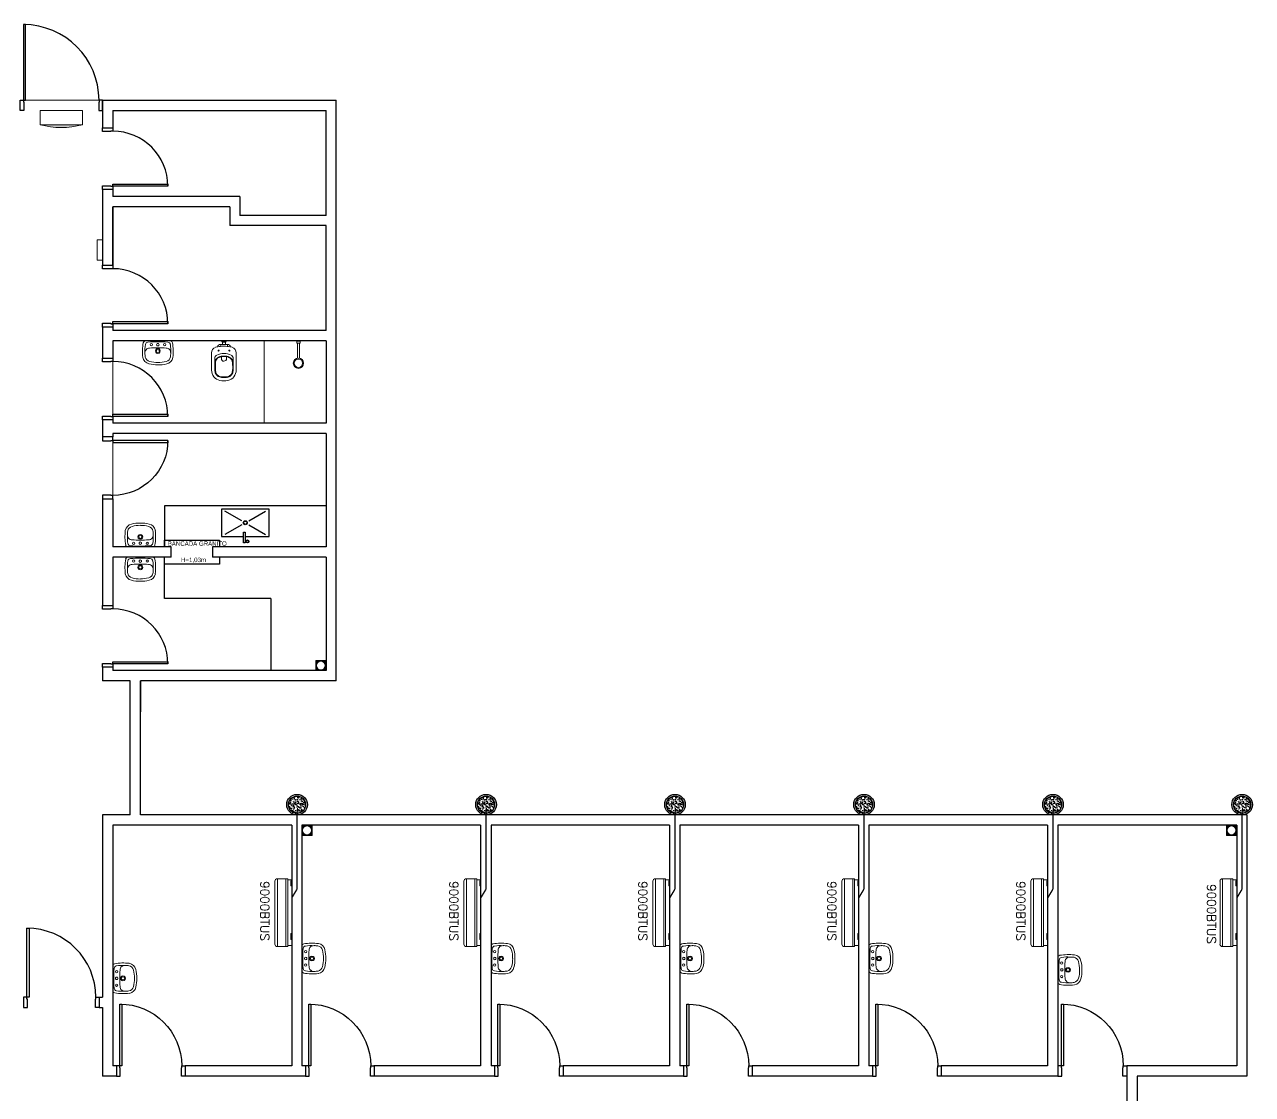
# Model space of a CAD drawing. Header units: inches. Extents: x 44647.3 to 44680.5, y 6840.3 to 6866.7.
# Drawn here: x 44662.62 to 44680.48, y 6851.18 to 6866.75 of the extents above; entities that cross this region are included whole.
import ezdxf
from ezdxf.enums import TextEntityAlignment as Align

# ---------------------------------------------------------------- set-up
doc = ezdxf.new("R2010")
doc.units = ezdxf.units.IN
doc.header["$MEASUREMENT"] = 0
doc.linetypes.add('HIDDEN', pattern=[9.525, 6.35, -3.175])
doc.layers.add('at_Entity', color=7, linetype='Continuous', lineweight=9)
doc.layers.add('P-SIMBOL', color=170, linetype='Continuous', lineweight=5)
for name, color, linetype in [('Layout_Equipamentos', 7, 'Continuous'), ('LOUÇAS', 7, 'Continuous'), ('Manilha', 10, 'Continuous'), ('PAREDES', 8, 'Continuous'), ('ponto de dreno', 130, 'Continuous'), ('PORTAS', 8, 'Continuous'), ('Texto Ambiente', 2, 'Continuous'), ('TUBO DE COLETA', 7, 'Continuous')]:
    doc.layers.add(name, color=color, linetype=linetype)
doc.styles.add('ARIAL', font='ARIALN.TTF', dxfattribs={"height": 0.18})
doc.styles.add('romans2', font='romans.shx')

# ---------------------------------------------------------------- blocks, each defined once
blk = doc.blocks.new('A$C34B626C7')
at = {"layer": 'PORTAS'}
for points in [[(0.851, 0.15), (0.819, 0.15), (0.819, 0.951), (0.851, 0.951), (0.851, 0.15)], [(0.055, 0), (0, 0), (0, 0.15), (0.051, 0.15), (0.051, 0.121), (0.055, 0.121), (0.055, 0)], [(0.9, 0.15), (0.9, 0), (0.845, 0), (0.845, 0.121), (0.851, 0.121), (0.851, 0.15), (0.9, 0.15)]]:
    blk.add_lwpolyline(points, dxfattribs=at)
blk.add_arc((0.851, 0.15), 0.8, 90, 180, dxfattribs=at)
blk = doc.blocks.new('A$C1E546F2D')
at = {"layer": 'PORTAS'}
for points in [[(0.921, 0.15), (0.951, 0.15), (0.951, 1.05), (0.921, 1.05), (0.921, 0.15)], [(0, 0.15), (0, 0), (0.055, 0), (0.055, 0.121), (0.051, 0.121), (0.051, 0.15), (0, 0.15)], [(1.001, 0.15), (1.001, 0), (0.946, 0), (0.946, 0.121), (0.951, 0.121), (0.951, 0.15), (1.001, 0.15)]]:
    blk.add_lwpolyline(points, dxfattribs=at)
blk.add_arc((0.951, 0.15), 0.9, 90, 180, dxfattribs=at)
blk = doc.blocks.new('A$C47793E6F')
at = {"layer": 'PORTAS'}
blk.add_lwpolyline([(0.049, 1.152), (0.08, 1.152), (0.08, 0.15), (0.049, 0.15)], close=True, dxfattribs=at)
for points in [[(0, 0.15), (0, 0), (0.055, 0), (0.055, 0.121), (0.049, 0.121), (0.049, 0.15), (0, 0.15)], [(1.099, 0.15), (1.099, 0), (1.044, 0), (1.044, 0.121), (1.05, 0.121), (1.05, 0.15), (1.099, 0.15)]]:
    blk.add_lwpolyline(points, dxfattribs=at)
blk.add_arc((0.049, 0.15), 1.001, 0, 90, dxfattribs=at)
blk = doc.blocks.new('new block12')
at = {"layer": 'at_Entity', "color": 0}
for p, q in [((-0.19, 0), (0, 0)), ((-0.114, 0.055), (-0.108, 0.066)), ((-0.108, 0.042), (-0.114, 0.055)), ((-0.108, 0.066), (-0.097, 0.072)), ((-0.097, 0.036), (-0.108, 0.042)), ((-0.097, 0.072), (-0.085, 0.066)), ((-0.085, 0.042), (-0.097, 0.036)), ((-0.085, 0.066), (-0.08, 0.055)), ((-0.08, 0.055), (-0.085, 0.042)), ((-0.063, 0), (0.125, 0)), ((0, 0), (0.193, 0)), ((0.083, 0.055), (0.087, 0.066)), ((0.087, 0.042), (0.083, 0.055)), ((0.087, 0.066), (0.099, 0.072)), ((0.099, 0.036), (0.087, 0.042)), ((0.099, 0.072), (0.11, 0.066)), ((0.11, 0.042), (0.099, 0.036)), ((0.11, 0.066), (0.116, 0.055)), ((0.116, 0.055), (0.11, 0.042))]:
    blk.add_line(p, q, dxfattribs=at)
for centre, radius, start, end in [((0.53, 0.153), 0.754, 173.4134, 189.6929), ((-0.104, 0.219), 0.117, 102.514, 169.9443), ((0.123, 0.188), 0.311, 171.3221, 181.8265), ((-0.102, 0.216), 0.0847, 102.9461, 167.2809), ((-0.012, -0.125), 0.474, 88.698, 104.4219), ((0.014, -0.261), 0.577, 91.3524, 103.5038), ((-0.001, 0.147), 0.0349, 90, 149.9929), ((0.01, -0.125), 0.474, 75.6368, 91.3415), ((-0.001, 0.147), 0.0349, 29.9968, 89.9993), ((-0.013, -0.257), 0.572, 76.4579, 88.6966), ((0.105, 0.222), 0.0784, 8.4194, 78.3837), ((0.108, 0.225), 0.111, 7.7196, 79.5925), ((-0.133, 0.188), 0.319, 357.9946, 8.1696), ((-0.531, 0.154), 0.753, 350.2791, 6.5765), ((-0.165, 0.045), 0.0522, 200.5417, 238.93), ((0.425, 0.149), 0.614, 177.3231, 189.2415), ((-0.117, 0.174), 0.0716, 176.6025, 219.5997), ((-0.143, 0.057), 0.0385, 188.7558, 265.6127), ((-0.121, 0.171), 0.0667, 220.3438, 269.4487), ((-0.007, 1.728), 1.716, 265.3753, 270.2103), ((0.002, 1.574), 1.475, 265.1896, 269.9391), ((-0.001, 0.147), 0.0349, 150.0032, 209.9968), ((-0.001, 0.147), 0.0349, 209.9968, 269.9993), ((-0.001, 0.147), 0.0222, 90, 180), ((-0.001, 0.147), 0.0222, 180, 270), ((-0.001, 0.056), 0.018, 150.0128, 209.9872), ((-0.001, 0.056), 0.018, 90, 150.0398), ((-0.001, 0.056), 0.018, 210.0191, 270.0367), ((-0.001, 0.147), 0.0222, 360, 90), ((-0.001, 0.147), 0.0222, 270.0097, 360), ((-0.001, 0.147), 0.0349, 270, 329.9929), ((-0.001, 1.452), 1.353, 270.0208, 275.0951), ((-0.001, 0.056), 0.018, 30.0191, 90.0367), ((-0.001, 0.056), 0.018, 270, 330.0398), ((-0.001, 1.892), 1.879, 270, 274.4144), ((-0.001, 0.056), 0.018, 330.0128, 29.9872), ((-0.001, 0.147), 0.0349, 330.0032, 29.9968), ((0.123, 0.168), 0.0631, 266.7732, 320.7547), ((0.141, 0.059), 0.0402, 273.114, 350.3928), ((0.108, 0.173), 0.0781, 324.6525, 2.8394), ((-0.262, 0.132), 0.45, 349.782, 5.7972), ((0.174, 0.034), 0.0386, 297.8673, 348.5693)]:
    blk.add_arc(centre, radius, start, end, dxfattribs=at)
blk = doc.blocks.new('new block13')
at = {"layer": 'at_Entity', "color": 0}
for p, q in [((-0.032, 0), (0.032, 0)), ((-0.182, -0.424), (-0.182, -0.175)), ((0.053, -0.051), (-0.053, -0.051)), ((-0.049, -0.08), (-0.049, -0.06)), ((-0.031, -0.006), (0.029, -0.006)), ((-0.021, -0.051), (-0.021, -0.019)), ((-0.021, -0.019), (0.019, -0.019)), ((0.019, -0.051), (0.019, -0.019)), ((0.049, -0.06), (0.049, -0.081)), ((0.178, -0.175), (0.178, -0.424)), ((-0.039, -0.257), (-0.039, -0.23)), ((0.038, -0.23), (0.038, -0.257))]:
    blk.add_line(p, q, dxfattribs=at)
for centre, radius, start, end in [((-0.097, -0.174), 0.0848, 109.0789, 180.1997), ((-0.043, -0.329), 0.249, 92.0489, 109.145), ((-0.054, -0.09), 0.0391, 88.4183, 173.4493), ((-0.079, -0.141), 0.00741, 90, 180), ((-0.079, -0.141), 0.00741, 180, 270), ((-0.079, -0.141), 0.00741, 360, 90), ((-0.079, -0.141), 0.00741, 270, 0), ((-0.002, -1.475), 1.396, 87.9511, 92.0489), ((-0.039, -0.06), 0.00952, 90, 180), ((-0.021, -0.01), 0.00952, 180, 270), ((0.019, -0.01), 0.00952, 270, 0), ((0.039, -0.06), 0.00952, 360, 90), ((0.039, -0.328), 0.248, 70.8427, 88.1091), ((0.052, -0.09), 0.0388, 5.5755, 88.6298), ((0.077, -0.141), 0.00741, 90, 180), ((0.077, -0.141), 0.00741, 180, 270), ((0.077, -0.141), 0.00741, 360, 90), ((0.077, -0.141), 0.00741, 270, 0), ((0.093, -0.174), 0.0848, 359.8003, 70.9211), ((-8.978, -0.284), 8.843, 359.0717, 0.1879), ((-0.041, -0.324), 0.0949, 113.5727, 176.7329), ((-0.081, -0.255), 0.054, 114.961, 180.9064), ((-0.043, -0.318), 0.0836, 110.863, 180.2362), ((-5.785, -0.398), 5.659, 359.7103, 0.8057), ((-0.001, -0.428), 0.244, 90, 114.9606), ((-0.005, -0.388), 0.168, 88.7182, 116.1404), ((-0.011, -0.383), 0.155, 100.3133, 113.389), ((-0.001, -0.426), 0.2, 90, 101.0171), ((-0.003, -0.26), 0.0357, 176.0445, 272.3446), ((-0.002, -0.256), 0.0391, 270.0027, 0), ((-0.001, -0.428), 0.244, 65.0391, 90.0003), ((0.003, -0.388), 0.168, 63.8614, 91.28), ((-0.001, -0.426), 0.2, 78.9807, 90.0022), ((0.021, -0.334), 0.106, 63.0017, 81.1951), ((0.039, -0.318), 0.0836, 359.7638, 69.1369), ((0.04, -0.323), 0.0932, 2.4426, 66.7336), ((0.079, -0.255), 0.054, 359.0936, 65.039), ((-0.525, -0.386), 0.651, 356.3513, 5.878), ((9.28, -0.342), 9.147, 179.4622, 180.5333), ((-0.026, -0.424), 0.156, 180.0055, 257.2943), ((-0.031, -0.426), 0.105, 180.4233, 258.8896), ((-0.033, -0.429), 0.0932, 178.5002, 259.6559), ((-0.001, -0.258), 0.276, 259.4366, 269.9996), ((-0.001, -0.26), 0.265, 259.4366, 270.0028), ((-0.002, -0.245), 0.28, 270.136, 280.2849), ((-0.001, -0.258), 0.276, 270, 280.577), ((0.031, -0.429), 0.0942, 280.5689, 0.9284), ((0.031, -0.429), 0.103, 280.5688, 0.9284), ((0.022, -0.424), 0.156, 282.7128, 359.9983), ((-0.002, -0.29), 0.292, 258.435, 281.5683)]:
    blk.add_arc(centre, radius, start, end, dxfattribs=at)
at = {"layer": 'Layout_Equipamentos'}
for p, q in [((-0.031, -0.01), (-0.031, 0)), ((0.029, -0.01), (0.029, 0))]:
    blk.add_line(p, q, dxfattribs=at)
blk = doc.blocks.new('A$C3E1E0E25')
at = {"linetype": 'HIDDEN'}
h = blk.add_hatch(color=7, dxfattribs=at)
h.dxf.hatch_style = 1
h.paths.add_polyline_path([(0.15, 0.148), (0, 0.148), (0, 0), (0.15, 0)])
h.paths.add_polyline_path([(0.012, 0.074, -1), (0.139, 0.074, -1)], flags=16)
at = {"layer": 'at_Entity'}
blk.add_lwpolyline([(0, 0.148), (0.15, 0.148), (0.15, 0), (0, 0)], close=True, dxfattribs=at)
blk.add_circle((0.075, 0.074), 0.0636, dxfattribs=at)
blk = doc.blocks.new('A$C72591112')
at = {"layer": 'PORTAS'}
for points in [[(0.051, 0.15), (0.08, 0.15), (0.08, 1.251), (0.051, 1.251), (0.051, 0.15)], [(0.051, 0.15), (0.051, 0.121), (0.055, 0.121), (0.055, 0), (0, 0), (0, 0.15), (0.051, 0.15)], [(1.15, 0.15), (1.15, 0.121), (1.145, 0.121), (1.145, 0), (1.2, 0), (1.2, 0.15), (1.15, 0.15)]]:
    blk.add_lwpolyline(points, dxfattribs=at)
blk.add_arc((0.047, 0.149), 1.102, 0.1389, 89.8115, dxfattribs=at)
blk = doc.blocks.new('A$C723049BA')
at = {"layer": 'at_Entity'}
h = blk.add_hatch(color=10, dxfattribs=at)
h.dxf.hatch_style = 1
h.paths.add_polyline_path([(0, 0.042, 0.137406), (0.616, 0.042)])
at = {"layer": 'at_Entity', "color": 10}
for p, q in [((0, 0.042), (0, 0.248)), ((0, 0.248), (0.616, 0.248)), ((0.616, 0.248), (0.616, 0.042)), ((0.616, 0.042), (0, 0.042)), ((0.307, 0.042), (0, 0.042)), ((0.616, 0.042), (0.307, 0.042))]:
    blk.add_line(p, q, dxfattribs=at)
blk.add_arc((0.308, 1.143), 1.143, 254.3616, 285.6439, dxfattribs=at)
blk = doc.blocks.new('A$C7F0663E6')
at = {"layer": 'at_Entity', "color": 7}
for p, q in [((0.051, 0.368), (0.051, 0.398)), ((0.051, 0.398), (0.102, 0.398)), ((0.102, 0.368), (0.051, 0.368)), ((0.061, 0.148), (0.061, 0.368)), ((0.091, 0.368), (0.061, 0.368)), ((0.091, 0.148), (0.091, 0.368)), ((0.102, 0.398), (0.102, 0.368))]:
    blk.add_line(p, q, dxfattribs=at)
for radius, start, end in [(0.0752, 90, 180), (0.0752, 180, 270), (0.0603, 90, 180), (0.0603, 180, 270), (0.0752, 360, 90), (0.0603, 360, 90), (0.0603, 270, 0), (0.0752, 270, 0)]:
    blk.add_arc((0.075, 0.075), radius, start, end, dxfattribs=at)

msp = doc.modelspace()

# ---------------------------------------------------------------- hatches: boundary and pattern name
at = {"layer": 'Manilha'}
h = msp.add_hatch(dxfattribs=at)
h.set_pattern_fill('AR-CONC', color=256, scale=0.00041)
h.set_pattern_definition([(50, (42089.51379, 5847.17661), (0.0746957143, -0.0065350251), [0.0078105, -0.0859155]), (355, (42089.51379, 5847.17661), (-0.0144498028, 0.0783333065), [0.0062484, -0.0687326395]), (100.4514447, (42089.52001, 5847.176066), (0.0602459113, 0.0717982783), [0.0066379036, -0.0730170003]), (46.1842, (42089.51379, 5847.19744), (0.1111424068, -0.0172373545), [0.01171575, -0.12887325]), (96.6355576, (42089.52305, 5847.196), (0.097335695, 0.101444711), [0.0099568595, -0.1095255993]), (351.184151, (42089.51379, 5847.19744), (0.097335695, 0.101444711), [0.0093725865, -0.10309849]), (21, (42089.5242, 5847.19223), (0.0621619004, -0.0419287313), [0.0078105, -0.0859155]), (326, (42089.5242, 5847.19223), (0.0253388316, 0.0755170661), [0.0062484, -0.0687324]), (71.451445, (42089.52938, 5847.18874), (0.0875007319, 0.0335883352), [0.0066379036, -0.0730168744]), (37.5, (42089.513788, 5847.17661), (0.00126632733, 0.03466756594), [0, -0.06789928, 0, -0.0697738, 0, -0.06899275]), (7.5, (42089.51379, 5847.17661), (0.02739606163, 0.0410740357), [0, -0.03978148, 0, -0.06633718, 0, -0.02629535]), (327.5, (42089.490565, 5847.17661), (0.05559214402, -0.00234878504), [0, -0.026035, 0, -0.0812292, 0, -0.1077849]), (317.5, (42089.48015, 5847.17661), (0.0607329644, 0.0104248613), [0, -0.0338455, 0, -0.05394452, 0, -0.0765429])])
h.paths.add_polyline_path([(44666.713, 6855.398, 1), (44666.463, 6855.398, 1)])
h = msp.add_hatch(dxfattribs=at)
h.set_pattern_fill('AR-CONC', color=256, scale=0.00041)
h.set_pattern_definition([(50, (42092.26256, 5847.17661), (0.0746957143, -0.0065350251), [0.0078105, -0.0859155]), (355, (42092.26256, 5847.17661), (-0.0144498028, 0.0783333065), [0.0062484, -0.0687326395]), (100.4514447, (42092.268784, 5847.176066), (0.0602459113, 0.0717982783), [0.0066379036, -0.0730170003]), (46.1842, (42092.26256, 5847.19744), (0.1111424068, -0.0172373545), [0.01171575, -0.12887325]), (96.6355576, (42092.27182, 5847.196), (0.097335695, 0.101444711), [0.0099568595, -0.1095255993]), (351.184151, (42092.26256, 5847.19744), (0.097335695, 0.101444711), [0.0093725865, -0.10309849]), (21, (42092.272973, 5847.19223), (0.0621619004, -0.0419287313), [0.0078105, -0.0859155]), (326, (42092.27297, 5847.19223), (0.0253388316, 0.0755170661), [0.0062484, -0.0687324]), (71.451445, (42092.27815, 5847.18874), (0.0875007319, 0.0335883352), [0.0066379036, -0.0730168744]), (37.5, (42092.26256, 5847.17661), (0.00126632733, 0.03466756594), [0, -0.06789928, 0, -0.0697738, 0, -0.06899275]), (7.5, (42092.26256, 5847.17661), (0.02739606163, 0.0410740357), [0, -0.03978148, 0, -0.06633718, 0, -0.02629535]), (327.5, (42092.239336, 5847.17661), (0.05559214402, -0.00234878504), [0, -0.026035, 0, -0.0812292, 0, -0.1077849]), (317.5, (42092.22892, 5847.17661), (0.0607329644, 0.0104248613), [0, -0.0338455, 0, -0.05394452, 0, -0.0765429])])
h.paths.add_polyline_path([(44669.462, 6855.398, 1), (44669.212, 6855.398, 1)])
h = msp.add_hatch(dxfattribs=at)
h.set_pattern_fill('AR-CONC', color=256, scale=0.00041)
h.set_pattern_definition([(50, (42095.01133, 5847.17661), (0.0746957143, -0.0065350251), [0.0078105, -0.0859155]), (355, (42095.01133, 5847.17661), (-0.0144498028, 0.0783333065), [0.0062484, -0.0687326395]), (100.4514447, (42095.017555, 5847.176066), (0.0602459113, 0.0717982783), [0.0066379036, -0.0730170003]), (46.1842, (42095.01133, 5847.19744), (0.1111424068, -0.0172373545), [0.01171575, -0.12887325]), (96.6355576, (42095.02059, 5847.196), (0.097335695, 0.101444711), [0.0099568595, -0.1095255993]), (351.184151, (42095.01133, 5847.19744), (0.097335695, 0.101444711), [0.0093725865, -0.10309849]), (21, (42095.021744, 5847.19223), (0.0621619004, -0.0419287313), [0.0078105, -0.0859155]), (326, (42095.021744, 5847.19223), (0.0253388316, 0.0755170661), [0.0062484, -0.0687324]), (71.451445, (42095.026924, 5847.18874), (0.0875007319, 0.0335883352), [0.0066379036, -0.0730168744]), (37.5, (42095.01133, 5847.17661), (0.00126632733, 0.03466756594), [0, -0.06789928, 0, -0.0697738, 0, -0.06899275]), (7.5, (42095.01133, 5847.17661), (0.02739606163, 0.0410740357), [0, -0.03978148, 0, -0.06633718, 0, -0.02629535]), (327.5, (42094.988107, 5847.17661), (0.05559214402, -0.00234878504), [0, -0.026035, 0, -0.0812292, 0, -0.1077849]), (317.5, (42094.977693, 5847.17661), (0.0607329644, 0.0104248613), [0, -0.0338455, 0, -0.05394452, 0, -0.0765429])])
h.paths.add_polyline_path([(44672.21, 6855.398, 1), (44671.96, 6855.398, 1)])
h = msp.add_hatch(dxfattribs=at)
h.set_pattern_fill('AR-CONC', color=256, scale=0.00041)
h.set_pattern_definition([(50, (42097.7601, 5847.17661), (0.0746957143, -0.0065350251), [0.0078105, -0.0859155]), (355, (42097.7601, 5847.17661), (-0.0144498028, 0.0783333065), [0.0062484, -0.0687326395]), (100.4514447, (42097.766326, 5847.176066), (0.0602459113, 0.0717982783), [0.0066379036, -0.0730170003]), (46.1842, (42097.7601, 5847.19744), (0.1111424068, -0.0172373545), [0.01171575, -0.12887325]), (96.6355576, (42097.76936, 5847.196), (0.097335695, 0.101444711), [0.0099568595, -0.1095255993]), (351.184151, (42097.7601, 5847.19744), (0.097335695, 0.101444711), [0.0093725865, -0.10309849]), (21, (42097.770515, 5847.19223), (0.0621619004, -0.0419287313), [0.0078105, -0.0859155]), (326, (42097.770515, 5847.19223), (0.0253388316, 0.0755170661), [0.0062484, -0.0687324]), (71.451445, (42097.775695, 5847.18874), (0.0875007319, 0.0335883352), [0.0066379036, -0.0730168744]), (37.5, (42097.7601, 5847.17661), (0.00126632733, 0.03466756594), [0, -0.06789928, 0, -0.0697738, 0, -0.06899275]), (7.5, (42097.7601, 5847.17661), (0.02739606163, 0.0410740357), [0, -0.03978148, 0, -0.06633718, 0, -0.02629535]), (327.5, (42097.736878, 5847.17661), (0.05559214402, -0.00234878504), [0, -0.026035, 0, -0.0812292, 0, -0.1077849]), (317.5, (42097.726464, 5847.17661), (0.0607329644, 0.0104248613), [0, -0.0338455, 0, -0.05394452, 0, -0.0765429])])
h.paths.add_polyline_path([(44674.959, 6855.398, 1), (44674.709, 6855.398, 1)])
h = msp.add_hatch(dxfattribs=at)
h.set_pattern_fill('AR-CONC', color=256, scale=0.00041)
h.set_pattern_definition([(50, (42100.50887, 5847.17661), (0.0746957143, -0.0065350251), [0.0078105, -0.0859155]), (355, (42100.50887, 5847.17661), (-0.0144498028, 0.0783333065), [0.0062484, -0.0687326395]), (100.4514447, (42100.5151, 5847.176066), (0.0602459113, 0.0717982783), [0.0066379036, -0.0730170003]), (46.1842, (42100.50887, 5847.19744), (0.1111424068, -0.0172373545), [0.01171575, -0.12887325]), (96.6355576, (42100.51813, 5847.196), (0.097335695, 0.101444711), [0.0099568595, -0.1095255993]), (351.184151, (42100.50887, 5847.19744), (0.097335695, 0.101444711), [0.0093725865, -0.10309849]), (21, (42100.519286, 5847.19223), (0.0621619004, -0.0419287313), [0.0078105, -0.0859155]), (326, (42100.519286, 5847.19223), (0.0253388316, 0.0755170661), [0.0062484, -0.0687324]), (71.451445, (42100.524466, 5847.18874), (0.0875007319, 0.0335883352), [0.0066379036, -0.0730168744]), (37.5, (42100.508872, 5847.17661), (0.00126632733, 0.03466756594), [0, -0.06789928, 0, -0.0697738, 0, -0.06899275]), (7.5, (42100.508872, 5847.17661), (0.02739606163, 0.0410740357), [0, -0.03978148, 0, -0.06633718, 0, -0.02629535]), (327.5, (42100.48565, 5847.17661), (0.05559214402, -0.00234878504), [0, -0.026035, 0, -0.0812292, 0, -0.1077849]), (317.5, (42100.475235, 5847.17661), (0.0607329644, 0.0104248613), [0, -0.0338455, 0, -0.05394452, 0, -0.0765429])])
h.paths.add_polyline_path([(44677.708, 6855.398, 1), (44677.458, 6855.398, 1)])
h = msp.add_hatch(dxfattribs=at)
h.set_pattern_fill('AR-CONC', color=256, scale=0.00041)
h.set_pattern_definition([(50, (42103.25976, 5847.17661), (0.0746957143, -0.0065350251), [0.0078105, -0.0859155]), (355, (42103.25976, 5847.17661), (-0.0144498028, 0.0783333065), [0.0062484, -0.0687326395]), (100.4514447, (42103.265984, 5847.176066), (0.0602459113, 0.0717982783), [0.0066379036, -0.0730170003]), (46.1842, (42103.25976, 5847.19744), (0.1111424068, -0.0172373545), [0.01171575, -0.12887325]), (96.6355576, (42103.26902, 5847.196), (0.097335695, 0.101444711), [0.0099568595, -0.1095255993]), (351.184151, (42103.25976, 5847.19744), (0.097335695, 0.101444711), [0.0093725865, -0.10309849]), (21, (42103.270173, 5847.19223), (0.0621619004, -0.0419287313), [0.0078105, -0.0859155]), (326, (42103.27017, 5847.19223), (0.0253388316, 0.0755170661), [0.0062484, -0.0687324]), (71.451445, (42103.27535, 5847.18874), (0.0875007319, 0.0335883352), [0.0066379036, -0.0730168744]), (37.5, (42103.25976, 5847.17661), (0.00126632733, 0.03466756594), [0, -0.06789928, 0, -0.0697738, 0, -0.06899275]), (7.5, (42103.25976, 5847.17661), (0.02739606163, 0.0410740357), [0, -0.03978148, 0, -0.06633718, 0, -0.02629535]), (327.5, (42103.236536, 5847.17661), (0.05559214402, -0.00234878504), [0, -0.026035, 0, -0.0812292, 0, -0.1077849]), (317.5, (42103.22612, 5847.17661), (0.0607329644, 0.0104248613), [0, -0.0338455, 0, -0.05394452, 0, -0.0765429])])
h.paths.add_polyline_path([(44680.459, 6855.398, 1), (44680.209, 6855.398, 1)])

# ---------------------------------------------------------------- linework, layer by layer
at = {"layer": 'at_Entity', "color": 0}
for p, q in [((44663.709, 6865.644), (44662.639, 6865.644)), ((44663.759, 6863.616), (44663.68, 6863.616)), ((44663.68, 6863.616), (44663.68, 6863.316)), ((44663.68, 6863.316), (44663.759, 6863.316)), ((44666.11, 6862.144), (44666.11, 6860.947))]:
    msp.add_line(p, q, dxfattribs=at)
at = {"layer": 'at_Entity', "color": 7, "lineweight": 5}
for p, q in [((44663.909, 6861.844), (44663.909, 6861.076)), ((44663.909, 6860.697), (44663.909, 6859.897))]:
    msp.add_line(p, q, dxfattribs=at)
at = {"layer": 'at_Entity', "color": 150, "true_color": 0x007fff}
for p, q in [((44667.159, 6860.678), (44667.159, 6860.976)), ((44665.585, 6857.197), (44665.883, 6857.197)), ((44672.27, 6855.248), (44672.57, 6855.248))]:
    msp.add_line(p, q, dxfattribs=at)
at = {"layer": 'at_Entity', "color": 7}
for p, q in [((44663.759, 6858.296), (44663.759, 6858.297)), ((44663.909, 6858.297), (44663.909, 6858.296))]:
    msp.add_line(p, q, dxfattribs=at)
at = {"layer": 'at_Entity', "color": 252, "true_color": 0x989898}
msp.add_line((44664.309, 6855.796), (44664.309, 6855.248), dxfattribs=at)
at = {"layer": 'Manilha'}
for centre, radius in [((44666.588, 6855.398), 0.15), ((44666.588, 6855.398), 0.125), ((44669.337, 6855.398), 0.15), ((44669.337, 6855.398), 0.125), ((44672.085, 6855.398), 0.15), ((44672.085, 6855.398), 0.125), ((44674.834, 6855.398), 0.15), ((44674.834, 6855.398), 0.125), ((44677.583, 6855.398), 0.15), ((44677.583, 6855.398), 0.125), ((44680.334, 6855.398), 0.15), ((44680.334, 6855.398), 0.125)]:
    msp.add_circle(centre, radius, dxfattribs=at)
at = {"layer": 'P-SIMBOL'}
for p, q in [((44666.266, 6854.283), (44666.266, 6853.37)), ((44666.302, 6854.32), (44666.302, 6853.333)), ((44666.452, 6854.32), (44666.303, 6854.32)), ((44666.423, 6854.32), (44666.423, 6853.333)), ((44666.452, 6853.333), (44666.452, 6854.32)), ((44666.452, 6854.305), (44666.51, 6854.305)), ((44666.51, 6854.292), (44666.496, 6854.292)), ((44666.496, 6854.292), (44666.496, 6854.218)), ((44666.51, 6854.292), (44666.496, 6854.292)), ((44666.496, 6854.292), (44666.496, 6854.218)), ((44666.496, 6854.218), (44666.51, 6854.218)), ((44666.496, 6854.218), (44666.51, 6854.218)), ((44666.51, 6854.305), (44666.51, 6853.348)), ((44669.015, 6854.283), (44669.015, 6853.37)), ((44669.051, 6854.32), (44669.051, 6853.333)), ((44669.201, 6854.32), (44669.052, 6854.32)), ((44669.172, 6854.32), (44669.172, 6853.333)), ((44669.201, 6853.333), (44669.201, 6854.32)), ((44669.201, 6854.305), (44669.258, 6854.305)), ((44669.258, 6854.292), (44669.245, 6854.292)), ((44669.245, 6854.292), (44669.245, 6854.218)), ((44669.258, 6854.292), (44669.245, 6854.292)), ((44669.245, 6854.292), (44669.245, 6854.218)), ((44669.245, 6854.218), (44669.258, 6854.218)), ((44669.245, 6854.218), (44669.258, 6854.218)), ((44669.258, 6854.305), (44669.258, 6853.348)), ((44671.763, 6854.283), (44671.763, 6853.37)), ((44671.8, 6854.32), (44671.8, 6853.333)), ((44671.949, 6854.32), (44671.801, 6854.32)), ((44671.921, 6854.32), (44671.921, 6853.333)), ((44671.949, 6853.333), (44671.949, 6854.32)), ((44671.949, 6854.305), (44672.007, 6854.305)), ((44672.007, 6854.292), (44671.993, 6854.292)), ((44671.993, 6854.292), (44671.993, 6854.218)), ((44672.007, 6854.292), (44671.993, 6854.292)), ((44671.993, 6854.292), (44671.993, 6854.218)), ((44671.993, 6854.218), (44672.007, 6854.218)), ((44671.993, 6854.218), (44672.007, 6854.218)), ((44672.007, 6854.305), (44672.007, 6853.348)), ((44674.512, 6854.283), (44674.512, 6853.37)), ((44674.549, 6854.32), (44674.549, 6853.333)), ((44674.698, 6854.32), (44674.55, 6854.32)), ((44674.67, 6854.32), (44674.67, 6853.333)), ((44674.698, 6853.333), (44674.698, 6854.32)), ((44674.698, 6854.305), (44674.756, 6854.305)), ((44674.756, 6854.292), (44674.742, 6854.292)), ((44674.742, 6854.292), (44674.742, 6854.218)), ((44674.756, 6854.292), (44674.742, 6854.292)), ((44674.742, 6854.292), (44674.742, 6854.218)), ((44674.742, 6854.218), (44674.756, 6854.218)), ((44674.742, 6854.218), (44674.756, 6854.218)), ((44674.756, 6854.305), (44674.756, 6853.348)), ((44677.261, 6854.283), (44677.261, 6853.37)), ((44677.297, 6854.32), (44677.297, 6853.333)), ((44677.447, 6854.32), (44677.298, 6854.32)), ((44677.418, 6854.32), (44677.418, 6853.333)), ((44677.447, 6853.333), (44677.447, 6854.32)), ((44677.447, 6854.305), (44677.505, 6854.305)), ((44677.505, 6854.292), (44677.491, 6854.292)), ((44677.491, 6854.292), (44677.491, 6854.218)), ((44677.505, 6854.292), (44677.491, 6854.292)), ((44677.491, 6854.292), (44677.491, 6854.218)), ((44677.491, 6854.218), (44677.505, 6854.218)), ((44677.491, 6854.218), (44677.505, 6854.218)), ((44677.505, 6854.305), (44677.505, 6853.348)), ((44680.012, 6854.283), (44680.012, 6853.37)), ((44680.048, 6854.32), (44680.048, 6853.333)), ((44680.198, 6854.32), (44680.049, 6854.32)), ((44680.169, 6854.32), (44680.169, 6853.333)), ((44680.198, 6853.333), (44680.198, 6854.32)), ((44680.198, 6854.305), (44680.256, 6854.305)), ((44680.256, 6854.292), (44680.242, 6854.292)), ((44680.242, 6854.292), (44680.242, 6854.218)), ((44680.256, 6854.292), (44680.242, 6854.292)), ((44680.242, 6854.292), (44680.242, 6854.218)), ((44680.242, 6854.218), (44680.256, 6854.218)), ((44680.242, 6854.218), (44680.256, 6854.218)), ((44680.256, 6854.305), (44680.256, 6853.348)), ((44666.496, 6853.435), (44666.496, 6853.524)), ((44666.496, 6853.524), (44666.51, 6853.524)), ((44669.245, 6853.435), (44669.245, 6853.524)), ((44669.245, 6853.524), (44669.258, 6853.524)), ((44671.993, 6853.435), (44671.993, 6853.524)), ((44671.993, 6853.524), (44672.007, 6853.524)), ((44674.742, 6853.435), (44674.742, 6853.524)), ((44674.742, 6853.524), (44674.756, 6853.524)), ((44677.491, 6853.435), (44677.491, 6853.524)), ((44677.491, 6853.524), (44677.505, 6853.524)), ((44680.242, 6853.435), (44680.242, 6853.524)), ((44680.242, 6853.524), (44680.256, 6853.524)), ((44666.303, 6853.333), (44666.452, 6853.333)), ((44666.452, 6853.348), (44666.51, 6853.348)), ((44666.51, 6853.435), (44666.496, 6853.435)), ((44669.052, 6853.333), (44669.201, 6853.333)), ((44669.201, 6853.348), (44669.258, 6853.348)), ((44669.258, 6853.435), (44669.245, 6853.435)), ((44671.801, 6853.333), (44671.949, 6853.333)), ((44671.949, 6853.348), (44672.007, 6853.348)), ((44672.007, 6853.435), (44671.993, 6853.435)), ((44674.55, 6853.333), (44674.698, 6853.333)), ((44674.698, 6853.348), (44674.756, 6853.348)), ((44674.756, 6853.435), (44674.742, 6853.435)), ((44677.298, 6853.333), (44677.447, 6853.333)), ((44677.447, 6853.348), (44677.505, 6853.348)), ((44677.505, 6853.435), (44677.491, 6853.435)), ((44680.049, 6853.333), (44680.198, 6853.333)), ((44680.198, 6853.348), (44680.256, 6853.348)), ((44680.256, 6853.435), (44680.242, 6853.435))]:
    msp.add_line(p, q, dxfattribs=at)
for centre, start, end in [((44666.303, 6854.283), 90, 180), ((44669.052, 6854.283), 90, 180), ((44671.801, 6854.283), 90, 180), ((44674.55, 6854.283), 90, 180), ((44677.298, 6854.283), 90, 180), ((44680.049, 6854.283), 90, 180), ((44666.303, 6853.37), 180, 270), ((44669.052, 6853.37), 180, 270), ((44671.801, 6853.37), 180, 270), ((44674.55, 6853.37), 180, 270), ((44677.298, 6853.37), 180, 270), ((44680.049, 6853.37), 180, 270)]:
    msp.add_arc(centre, 0.0375, start, end, dxfattribs=at)
at = {"layer": 'PAREDES'}
for p, q in [((44663.759, 6865.644), (44663.759, 6865.245)), ((44663.759, 6865.644), (44667.159, 6865.644)), ((44667.159, 6857.197), (44667.159, 6865.644)), ((44663.909, 6865.494), (44663.909, 6865.245)), ((44663.909, 6865.494), (44667.009, 6865.494)), ((44667.009, 6863.97), (44667.009, 6865.494)), ((44663.759, 6864.346), (44663.759, 6863.245)), ((44663.909, 6864.346), (44663.909, 6864.246)), ((44665.758, 6864.246), (44663.909, 6864.246)), ((44665.758, 6864.246), (44665.758, 6863.97)), ((44665.608, 6864.095), (44663.909, 6864.095)), ((44663.909, 6864.095), (44663.909, 6863.245)), ((44663.909, 6863.245), (44663.909, 6864.095)), ((44665.608, 6864.095), (44665.608, 6863.82)), ((44667.009, 6863.97), (44665.758, 6863.97)), ((44667.009, 6863.82), (44665.608, 6863.82)), ((44667.009, 6862.295), (44667.009, 6863.82)), ((44663.759, 6862.345), (44663.759, 6861.895)), ((44663.909, 6862.345), (44663.909, 6862.295)), ((44667.009, 6862.295), (44663.909, 6862.295)), ((44667.009, 6862.144), (44663.909, 6862.144)), ((44663.909, 6862.144), (44663.909, 6861.895)), ((44667.009, 6862.144), (44667.009, 6860.947)), ((44663.759, 6860.995), (44663.759, 6860.746)), ((44663.909, 6860.995), (44663.909, 6860.947)), ((44667.009, 6860.947), (44663.909, 6860.947)), ((44667.009, 6860.796), (44663.909, 6860.796)), ((44663.909, 6860.796), (44663.909, 6860.746)), ((44667.009, 6860.796), (44667.009, 6859.146)), ((44663.759, 6859.846), (44663.759, 6858.297)), ((44663.909, 6859.846), (44663.909, 6859.146)), ((44667.009, 6859.747), (44664.66, 6859.747)), ((44664.66, 6859.747), (44664.66, 6859.146)), ((44664.759, 6859.146), (44663.909, 6859.146)), ((44664.759, 6858.996), (44664.759, 6859.146)), ((44665.36, 6859.146), (44665.36, 6858.996)), ((44667.009, 6859.146), (44665.36, 6859.146)), ((44663.909, 6858.996), (44663.909, 6858.297)), ((44664.759, 6858.996), (44663.909, 6858.996)), ((44664.66, 6858.397), (44664.66, 6858.996)), ((44667.009, 6858.996), (44665.36, 6858.996)), ((44667.009, 6858.996), (44667.009, 6857.347)), ((44666.209, 6858.397), (44664.66, 6858.397)), ((44666.209, 6858.397), (44666.209, 6857.347)), ((44663.759, 6857.396), (44663.759, 6857.197)), ((44663.909, 6857.396), (44663.909, 6857.347)), ((44667.009, 6857.347), (44663.909, 6857.347)), ((44664.159, 6857.197), (44663.759, 6857.197)), ((44664.159, 6855.248), (44664.159, 6857.197)), ((44664.309, 6857.197), (44664.309, 6856.746)), ((44667.159, 6857.197), (44664.309, 6857.197)), ((44664.309, 6855.248), (44664.309, 6857.197)), ((44664.159, 6855.248), (44663.759, 6855.248)), ((44663.759, 6855.248), (44663.759, 6852.599)), ((44680.404, 6855.248), (44664.309, 6855.248)), ((44680.404, 6855.248), (44680.404, 6851.448)), ((44666.51, 6855.098), (44663.909, 6855.098)), ((44663.909, 6855.098), (44663.909, 6851.598)), ((44666.51, 6855.098), (44666.51, 6851.598)), ((44669.258, 6855.098), (44666.658, 6855.098)), ((44666.658, 6855.098), (44666.658, 6851.598)), ((44669.258, 6855.098), (44669.258, 6851.598)), ((44672.007, 6855.098), (44669.409, 6855.098)), ((44669.409, 6855.098), (44669.409, 6851.598)), ((44672.007, 6855.098), (44672.007, 6851.598)), ((44674.756, 6855.098), (44672.157, 6855.098)), ((44672.157, 6855.098), (44672.157, 6851.598)), ((44674.756, 6855.098), (44674.756, 6851.598)), ((44677.505, 6855.098), (44674.906, 6855.098)), ((44674.906, 6855.098), (44674.906, 6851.598)), ((44677.505, 6855.098), (44677.505, 6851.598)), ((44680.256, 6855.098), (44677.655, 6855.098)), ((44677.655, 6855.098), (44677.655, 6851.448)), ((44680.256, 6855.098), (44680.256, 6851.598)), ((44663.71, 6852.599), (44663.759, 6852.599)), ((44663.71, 6852.449), (44663.759, 6852.449)), ((44663.759, 6852.449), (44663.759, 6851.448)), ((44663.96, 6851.598), (44663.909, 6851.598)), ((44666.51, 6851.598), (44664.959, 6851.598)), ((44666.709, 6851.598), (44666.658, 6851.598)), ((44669.258, 6851.598), (44667.707, 6851.598)), ((44669.457, 6851.598), (44669.409, 6851.598)), ((44672.007, 6851.598), (44670.458, 6851.598)), ((44672.206, 6851.598), (44672.157, 6851.598)), ((44674.756, 6851.598), (44673.207, 6851.598)), ((44674.957, 6851.598), (44674.906, 6851.598)), ((44677.505, 6851.598), (44675.958, 6851.598)), ((44680.256, 6851.598), (44678.656, 6851.598)), ((44678.656, 6851.598), (44678.656, 6849.448)), ((44663.96, 6851.448), (44663.759, 6851.448)), ((44666.709, 6851.448), (44664.959, 6851.448)), ((44669.457, 6851.448), (44667.707, 6851.448)), ((44672.206, 6851.448), (44670.458, 6851.448)), ((44674.957, 6851.448), (44673.207, 6851.448)), ((44677.655, 6851.448), (44675.958, 6851.448)), ((44680.404, 6851.448), (44678.806, 6851.448)), ((44678.806, 6851.448), (44678.806, 6849.448))]:
    msp.add_line(p, q, dxfattribs=at)
for points in [[(44665.835, 6859.299), (44666.182, 6859.299), (44666.182, 6859.697), (44665.487, 6859.697), (44665.487, 6859.299), (44665.808, 6859.299)], [(44665.784, 6859.527), (44665.539, 6859.667)], [(44665.886, 6859.527), (44666.13, 6859.667)], [(44665.784, 6859.469), (44665.539, 6859.329)], [(44665.886, 6859.469), (44666.13, 6859.329)], [(44664.659, 6859.146), (44664.659, 6859.247), (44665.46, 6859.247), (44665.46, 6859.146)], [(44665.46, 6858.996), (44665.46, 6858.897), (44664.659, 6858.897), (44664.659, 6858.996)]]:
    msp.add_lwpolyline(points, dxfattribs=at)
msp.add_lwpolyline([(44665.835, 6859.208), (44665.808, 6859.208), (44665.808, 6859.363), (44665.835, 6859.363)], close=True, dxfattribs=at)
for centre, radius in [((44665.835, 6859.498), 0.0289), ((44665.835, 6859.498), 0.0239), ((44665.865, 6859.227), 0.0222), ((44665.865, 6859.227), 0.0172)]:
    msp.add_circle(centre, radius, dxfattribs=at)
at = {"layer": 'ponto de dreno', "const_width": 0.02}
for points in [[(44666.588, 6854.17), (44666.588, 6855.248)], [(44669.337, 6854.17), (44669.337, 6855.248)], [(44672.085, 6854.17), (44672.085, 6855.248)], [(44674.834, 6854.17), (44674.834, 6855.248)], [(44677.583, 6854.17), (44677.583, 6855.248)], [(44680.334, 6854.17), (44680.334, 6855.248)], [(44666.512, 6854.044), (44666.588, 6854.17)], [(44669.261, 6854.044), (44669.337, 6854.17)], [(44672.009, 6854.044), (44672.085, 6854.17)], [(44674.758, 6854.044), (44674.834, 6854.17)], [(44677.507, 6854.044), (44677.583, 6854.17)], [(44680.258, 6854.044), (44680.334, 6854.17)]]:
    msp.add_lwpolyline(points, dxfattribs=at)

# ---------------------------------------------------------------- block references
at = {"layer": 'at_Entity'}
msp.add_blockref('A$C723049BA', (44662.851, 6865.246), dxfattribs=at)
at = {"layer": 'Layout_Equipamentos', "xscale": -1}
for p, rotation in [((44664.564, 6862.144), 180), ((44666.658, 6853.161), 270), ((44669.409, 6853.161), 270), ((44672.157, 6853.161), 270), ((44674.906, 6853.161), 270), ((44677.655, 6852.995), 270)]:
    msp.add_blockref('new block12', p, dxfattribs=dict(at, rotation=rotation))
at = {"layer": 'Layout_Equipamentos'}
msp.add_blockref('new block13', (44665.526, 6862.144), dxfattribs=at)
at = {"layer": 'Layout_Equipamentos', "rotation": 270}
msp.add_blockref('new block12', (44663.909, 6852.871), dxfattribs=at)
at = {"layer": 'LOUÇAS'}
msp.add_blockref('A$C7F0663E6', (44666.533, 6861.744), dxfattribs=at)
at = {"layer": 'PAREDES'}
msp.add_blockref('new block12', (44664.309, 6859.146), dxfattribs=at)
at = {"layer": 'PAREDES', "xscale": -1, "rotation": 180}
msp.add_blockref('new block12', (44664.309, 6858.996), dxfattribs=at)
at = {"layer": 'PORTAS'}
for name, p in [('A$C72591112', (44662.559, 6865.494)), ('A$C47793E6F', (44662.61, 6852.449))]:
    msp.add_blockref(name, p, dxfattribs=at)
at = {"layer": 'PORTAS', "rotation": 270}
for p in [(44663.759, 6865.245), (44663.759, 6863.245), (44663.759, 6861.895), (44663.759, 6858.296)]:
    msp.add_blockref('A$C34B626C7', p, dxfattribs=at)
at = {"layer": 'PORTAS', "xscale": -1, "rotation": 270}
msp.add_blockref('A$C34B626C7', (44663.759, 6859.846), dxfattribs=at)
at = {"layer": 'PORTAS', "xscale": -1}
for p in [(44664.961, 6851.448), (44667.71, 6851.448), (44670.459, 6851.448), (44673.208, 6851.448), (44675.958, 6851.448), (44678.656, 6851.448)]:
    msp.add_blockref('A$C1E546F2D', p, dxfattribs=at)
at = {"layer": 'TUBO DE COLETA'}
for p in [(44666.859, 6857.347), (44666.658, 6854.95), (44680.105, 6854.95)]:
    msp.add_blockref('A$C3E1E0E25', p, dxfattribs=at)

# ---------------------------------------------------------------- texts
at = {"layer": 'PAREDES', "style": 'ARIAL'}
for s, p in [('BANCADA GRANITO', (44664.707, 6859.163)), ('H=1,03m', (44664.901, 6858.926))]:
    msp.add_text(s, height=0.0648, dxfattribs=at).set_placement(p)
at = {"layer": 'Texto Ambiente', "style": 'romans2'}
for p in [(44666.055, 6853.851), (44668.804, 6853.851), (44671.553, 6853.851), (44674.301, 6853.851), (44677.05, 6853.851), (44679.823, 6853.808)]:
    msp.add_text('9000BTUS', height=0.1275, rotation=270, dxfattribs=at).set_placement(p, align=Align.CENTER)

doc.saveas('drawing.dxf')
